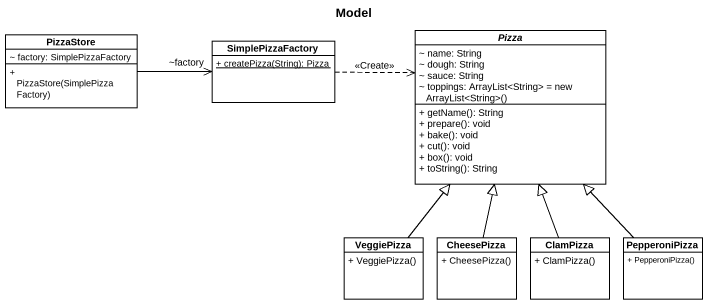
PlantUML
@startuml
title Model
hide circle
hide empty members
skinparam classAttributeIconSize 0
class PizzaStore {
  ~ factory: SimplePizzaFactory
  + PizzaStore(SimplePizzaFactory)
}
class SimplePizzaFactory {
  {static} + createPizza(String): Pizza
}
abstract class Pizza {
  ~ name: String
  ~ dough: String
  ~ sauce: String
  {field} ~ toppings: ArrayList<String> = new ArrayList<String>()
  + getName(): String
  + prepare(): void
  + bake(): void
  + cut(): void
  + box(): void
  + toString(): String
}
class VeggiePizza {
  + VeggiePizza()
}
class CheesePizza {
  + CheesePizza()
}
class ClamPizza {
  + ClamPizza()
}
class PepperoniPizza {
  + PepperoniPizza()
}
PizzaStore -right-> "~factory" SimplePizzaFactory
SimplePizzaFactory .right.> Pizza : <<Create>>
VeggiePizza -up-|> Pizza
CheesePizza -up-|> Pizza
ClamPizza -up-|> Pizza
PepperoniPizza -up-|> Pizza
@enduml
